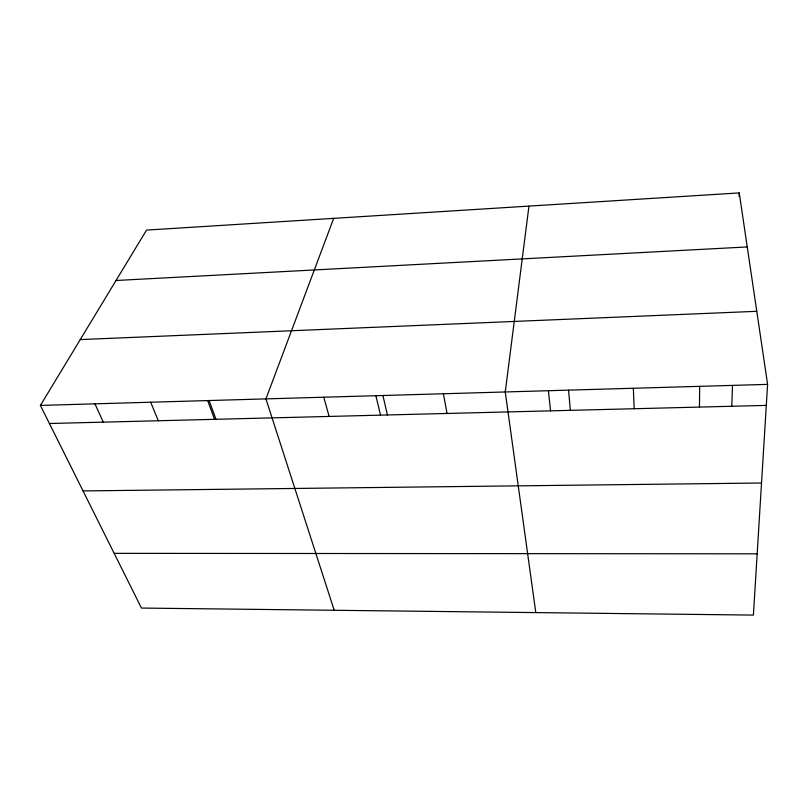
<?xml version="1.0" encoding="UTF-8"?>
<svg xmlns="http://www.w3.org/2000/svg" width="808" height="808" viewBox="0 0 808 808"><rect width="100%" height="100%" fill="white"/><g stroke="black" fill="none" stroke-linecap="round" stroke-linejoin="round"><path stroke-width="1.21" d="M699.465 407.081L699.667 386.345M731.775 406.576L732.513 385.456M739.118 196.516L739.249 192.91L146.541 230.098L40.4 405.414L141.451 608.06L753.399 615.09L767.6 384.376L739.249 192.91M528.957 206.101L505.252 391.971L535.795 612.595M333.684 218.362L265.933 398.889L334.209 610.282M116.029 280.497L747.249 246.935M80.255 339.582L756.783 311.302M40.4 405.414L767.6 384.376M49.419 423.503L766.307 405.394M83.042 490.931L761.53 483.012M114.17 553.349L757.167 553.823M94.93 403.838L103.283 422.14M150.672 402.222L158.317 420.746M207.656 400.576L214.564 419.332M209.191 400.798L216.019 419.392M323.776 397.213L329.119 416.433M375.942 395.96L380.528 415.231M382.901 395.506L387.426 414.959M443.38 393.759L447.046 413.454M548.44 390.961L550.551 410.939M568.549 390.133L570.367 410.343M633.341 388.264L634.169 408.727"/></g></svg>
